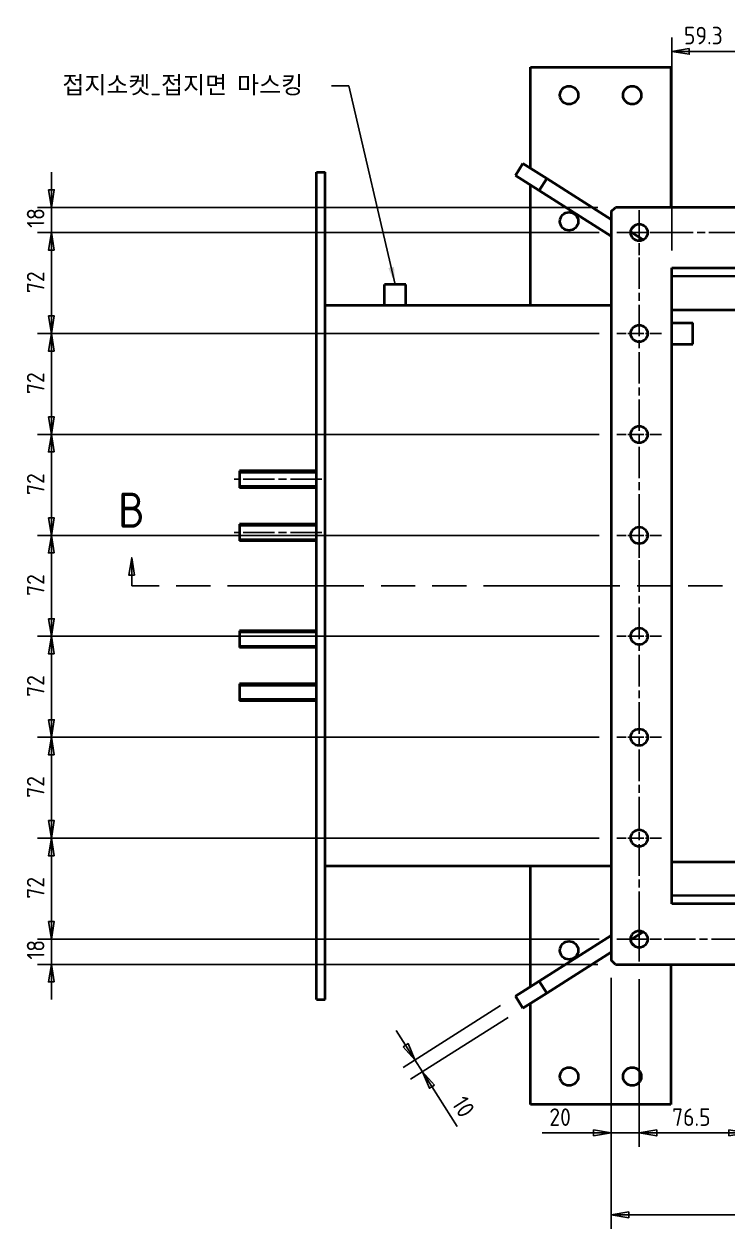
# Model space of a CAD drawing. Header units: millimetres. Extents: x 0 to 5945, y 0 to 4205.
# Drawn here: x 1822 to 2323, y 2097 to 2957 of the extents above; entities that cross this region are included whole.
import ezdxf

# ---------------------------------------------------------------- set-up
doc = ezdxf.new("R2010")
doc.units = ezdxf.units.MM
doc.header["$LTSCALE"] = 5
doc.linetypes.add('CHAIN', pattern=[0.3543, 0.2362, -0.0295, 0.0591, -0.0295])
doc.linetypes.add('DOUBLE_DASH_CHAIN', pattern=[1.2403, 0.6614, -0.0827, 0.1654, -0.0827, 0.1654, -0.0827])
doc.layers.get('0').update_dxf_attribs({"color": 3, "lineweight": 25})
for name, color, linetype, lineweight in [('가시적인 것(ISO)', 3, 'Continuous', 40), ('가시적인 좁은 것(ISO)', 3, 'Continuous', 35), ('기호(ISO)', 5, 'Continuous', 25), ('단면선(ISO)', 7, 'CHAIN', 25), ('중심 표식(ISO)', 1, 'Continuous', 25), ('중심선(ISO)', 1, 'Continuous', 25), ('치수(ISO)', 2, 'Continuous', 25)]:
    doc.layers.add(name, color=color, linetype=linetype, lineweight=lineweight)
doc.styles.add('부품번호텍스트_PSTEK_POSCO', font='isocp.shx')
doc.styles.add('치수 텍스트_PSTEK_POSCO', font='isocp.shx')
doc.dimstyles.new('치수_PSTEK_POSCO', dxfattribs={"dimscale": 5, "dimtxt": 2.5, "dimasz": 2.5, "dimexe": 2, "dimexo": 2.5, "dimgap": 1, "dimtad": 1, "dimrnd": 1e-08, "dimdsep": 46, "dimtxsty": '치수 텍스트_PSTEK_POSCO', "dimblk": 'Filled-1', "dimcen": 0.09, "dimdle": 10, "dimclrd": 7, "dimclre": 7, "dimclrt": 2, "dimadec": 1, "dimazin": 2, "dimtfac": 1, "dimtmove": 0, "dimatfit": 3, "dimfxl": 0, "dimtolj": 1, "dimlwd": -1, "dimlwe": -1, "dimarcsym": 0})
doc.dimstyles.new('치수_PSTEK_POSCO$7', dxfattribs={"dimscale": 5, "dimtxt": 2.5, "dimasz": 2.5, "dimexe": 2, "dimexo": 2.5, "dimgap": 1, "dimtad": 1, "dimrnd": 1e-08, "dimdsep": 46, "dimtxsty": '치수 텍스트_PSTEK_POSCO', "dimblk": 'Filled-1', "dimcen": 0.09, "dimdle": 10, "dimclrd": 7, "dimclre": 7, "dimclrt": 2, "dimadec": 1, "dimazin": 2, "dimtfac": 1, "dimtmove": 0, "dimatfit": 3, "dimfxl": 0, "dimtolj": 1, "dimlwd": -1, "dimlwe": -1, "dimarcsym": 0})

# ---------------------------------------------------------------- blocks, each defined once
blk = doc.blocks.new('Filled-1')
at = {"color": 0}
for p, q in [((0, 0), (-1, 0.167)), ((-1, 0.167), (-1, -0.167)), ((-1, 0), (0, 0)), ((-1, -0.167), (0, 0))]:
    blk.add_line(p, q, dxfattribs=at)
at = {"color": 0, "flags": 128}
blk.add_lwpolyline([(-1, -0.167), (0, 0), (-1, 0.167), (-1, -0.167)], dxfattribs=at)
at = {"color": 0}
blk.add_solid([(-1, -0.167), (0, 0), (-1, 0.167), (-1, -0.167)], dxfattribs=at)
blk = doc.blocks.new('*D35')
at = {"layer": 'Defpoints', "color": 0, "transparency": 16777216}
for p in [(2240.14, 2288.8), (3045.14, 2288.8), (2240.14, 2107.09)]:
    blk.add_point(p, dxfattribs=at)
at = {"layer": '치수(ISO)', "color": 7, "transparency": 16777216}
for p, q in [((2240.14, 2276.3), (2240.14, 2097.09)), ((3045.14, 2276.3), (3045.14, 2097.09)), ((3032.64, 2107.09), (2252.64, 2107.09))]:
    blk.add_line(p, q, dxfattribs=at)
at = {"layer": '치수(ISO)', "color": 7, "transparency": 16777216, "xscale": 12.5, "yscale": 12.5, "zscale": 12.5, "rotation": 180}
blk.add_blockref('Filled-1', (2240.14, 2107.09), dxfattribs=at)
at = {"layer": '치수(ISO)', "color": 7, "transparency": 16777216, "xscale": 12.5, "yscale": 12.5, "zscale": 12.5}
blk.add_blockref('Filled-1', (3045.14, 2107.09), dxfattribs=at)
at = {"layer": '치수(ISO)', "color": 2, "transparency": 16777216, "insert": (2657.28, 2118.96), "char_height": 12.5, "attachment_point": 4, "style": '치수 텍스트_PSTEK_POSCO'}
blk.add_mtext('\\A1;(805)', dxfattribs=at)
blk = doc.blocks.new('2dTransSection1')
at = {"layer": '단면선(ISO)', "linetype": 'Continuous'}
for p, q in [((379.66, 515.16), (379.26, 512.66)), ((379.66, 512.66), (379.66, 515.16)), ((380.06, 512.66), (379.66, 515.16)), ((631.81, 515.16), (631.41, 512.66)), ((631.81, 512.66), (631.81, 515.16)), ((632.21, 512.66), (631.81, 515.16)), ((379.26, 512.66), (380.06, 512.66)), ((379.66, 511.16), (379.66, 512.66)), ((631.41, 512.66), (632.21, 512.66)), ((631.81, 511.16), (631.81, 512.66)), ((383.58, 511.16), (379.66, 511.16)), ((631.81, 511.16), (627.89, 511.16))]:
    blk.add_line(p, q, dxfattribs=at)
at = {"layer": '단면선(ISO)', "linetype": 'DOUBLE_DASH_CHAIN', "ltscale": 5.886419}
blk.add_line((631.81, 511.16), (379.66, 511.16), dxfattribs=at)
at = {"layer": '단면선(ISO)', "linetype": 'Continuous', "flags": 128}
for points in [[(380.06, 512.66), (379.66, 515.16), (379.26, 512.66), (380.06, 512.66)], [(632.21, 512.66), (631.81, 515.16), (631.41, 512.66), (632.21, 512.66)]]:
    blk.add_lwpolyline(points, dxfattribs=at)
at = {"layer": '단면선(ISO)'}
for points in [[(380.06, 512.66), (379.66, 515.16), (379.26, 512.66), (380.06, 512.66)], [(632.21, 512.66), (631.81, 515.16), (631.41, 512.66), (632.21, 512.66)]]:
    blk.add_solid(points, dxfattribs=at)
at = {"layer": '단면선(ISO)', "char_height": 5, "attachment_point": 7, "style": '부품번호텍스트_PSTEK_POSCO'}
for insert in [(377.71, 519.46), (630.44, 519.62)]:
    blk.add_mtext('B', dxfattribs=dict(at, insert=insert))
blk = doc.blocks.new('*D116')
at = {"layer": 'Defpoints', "color": 0, "transparency": 16777216}
for p in [(2342.64, 2937.06), (2283.34, 2782.6), (2342.64, 2775.3)]:
    blk.add_point(p, dxfattribs=at)
at = {"layer": '치수(ISO)', "color": 7, "transparency": 16777216}
for p, q in [((2283.34, 2795.1), (2283.34, 2947.06)), ((2342.64, 2787.8), (2342.64, 2947.06)), ((2295.84, 2937.06), (2330.14, 2937.06))]:
    blk.add_line(p, q, dxfattribs=at)
at = {"layer": '치수(ISO)', "color": 7, "transparency": 16777216, "xscale": 12.5, "yscale": 12.5, "zscale": 12.5, "rotation": 180}
blk.add_blockref('Filled-1', (2283.34, 2937.06), dxfattribs=at)
at = {"layer": '치수(ISO)', "color": 7, "transparency": 16777216, "xscale": 12.5, "yscale": 12.5, "zscale": 12.5}
blk.add_blockref('Filled-1', (2342.64, 2937.06), dxfattribs=at)
at = {"layer": '치수(ISO)', "color": 2, "transparency": 16777216, "insert": (2292.04, 2948.31), "char_height": 12.5, "attachment_point": 4, "style": '치수 텍스트_PSTEK_POSCO'}
blk.add_mtext('\\A1;59.3', dxfattribs=at)
blk = doc.blocks.new('*D130')
at = {"layer": 'Defpoints', "color": 0, "transparency": 16777216}
for p in [(2240.14, 2288.8), (2260.14, 2287.8), (2260.14, 2165.56)]:
    blk.add_point(p, dxfattribs=at)
at = {"layer": '치수(ISO)', "color": 7, "transparency": 16777216}
for p, q in [((2240.14, 2276.3), (2240.14, 2155.56)), ((2260.14, 2275.3), (2260.14, 2155.56)), ((2227.64, 2165.56), (2191.07, 2165.56)), ((2260.14, 2165.56), (2240.14, 2165.56)), ((2272.64, 2165.56), (2285.14, 2165.56))]:
    blk.add_line(p, q, dxfattribs=at)
at = {"layer": '치수(ISO)', "color": 7, "transparency": 16777216, "xscale": 12.5, "yscale": 12.5, "zscale": 12.5}
blk.add_blockref('Filled-1', (2240.14, 2165.56), dxfattribs=at)
at = {"layer": '치수(ISO)', "color": 7, "transparency": 16777216, "xscale": 12.5, "yscale": 12.5, "zscale": 12.5, "rotation": 180}
blk.add_blockref('Filled-1', (2260.14, 2165.56), dxfattribs=at)
at = {"layer": '치수(ISO)', "color": 2, "transparency": 16777216, "insert": (2196.07, 2176.81), "char_height": 12.5, "attachment_point": 4, "style": '치수 텍스트_PSTEK_POSCO'}
blk.add_mtext('\\A1;20', dxfattribs=at)
blk = doc.blocks.new('*D131')
at = {"layer": 'Defpoints', "color": 0, "transparency": 16777216}
for p in [(2260.14, 2287.8), (2336.64, 2287.8), (2336.64, 2165.56)]:
    blk.add_point(p, dxfattribs=at)
at = {"layer": '치수(ISO)', "color": 7, "transparency": 16777216}
for p, q in [((2260.14, 2275.3), (2260.14, 2155.56)), ((2336.64, 2275.3), (2336.64, 2155.56)), ((2272.64, 2165.56), (2324.14, 2165.56))]:
    blk.add_line(p, q, dxfattribs=at)
at = {"layer": '치수(ISO)', "color": 7, "transparency": 16777216, "xscale": 12.5, "yscale": 12.5, "zscale": 12.5, "rotation": 180}
blk.add_blockref('Filled-1', (2260.14, 2165.56), dxfattribs=at)
at = {"layer": '치수(ISO)', "color": 7, "transparency": 16777216, "xscale": 12.5, "yscale": 12.5, "zscale": 12.5}
blk.add_blockref('Filled-1', (2336.64, 2165.56), dxfattribs=at)
at = {"layer": '치수(ISO)', "color": 2, "transparency": 16777216, "insert": (2283.56, 2176.81), "char_height": 12.5, "attachment_point": 4, "style": '치수 텍스트_PSTEK_POSCO'}
blk.add_mtext('\\A1;76.5', dxfattribs=at)
blk = doc.blocks.new('*D143')
at = {"layer": 'Defpoints', "color": 0, "transparency": 16777216}
for p in [(1841.02, 2825.8), (2243.14, 2825.8), (2244.14, 2807.8)]:
    blk.add_point(p, dxfattribs=at)
at = {"layer": '치수(ISO)', "color": 7, "transparency": 16777216}
for p, q in [((1841.02, 2838.3), (1841.02, 2850.8)), ((2230.64, 2825.8), (1831.02, 2825.8)), ((1841.02, 2807.8), (1841.02, 2825.8)), ((2231.64, 2807.8), (1831.02, 2807.8)), ((1841.02, 2795.3), (1841.02, 2782.8))]:
    blk.add_line(p, q, dxfattribs=at)
at = {"layer": '치수(ISO)', "color": 7, "transparency": 16777216, "xscale": 12.5, "yscale": 12.5, "zscale": 12.5}
for p, rotation in [((1841.02, 2825.8), 270), ((1841.02, 2807.8), 90)]:
    blk.add_blockref('Filled-1', p, dxfattribs=dict(at, rotation=rotation))
at = {"layer": '치수(ISO)', "color": 2, "transparency": 16777216, "insert": (1829.77, 2811.17), "char_height": 12.5, "attachment_point": 4, "rotation": 90, "style": '치수 텍스트_PSTEK_POSCO'}
blk.add_mtext('\\A1;18', dxfattribs=at)
blk = doc.blocks.new('*D144')
at = {"layer": 'Defpoints', "color": 0, "transparency": 16777216}
for p in [(1841.02, 2807.8), (2244.14, 2807.8), (2244.14, 2735.8)]:
    blk.add_point(p, dxfattribs=at)
at = {"layer": '치수(ISO)', "color": 7, "transparency": 16777216}
for p, q in [((2231.64, 2807.8), (1831.02, 2807.8)), ((1841.02, 2748.3), (1841.02, 2795.3)), ((2231.64, 2735.8), (1831.02, 2735.8))]:
    blk.add_line(p, q, dxfattribs=at)
at = {"layer": '치수(ISO)', "color": 7, "transparency": 16777216, "xscale": 12.5, "yscale": 12.5, "zscale": 12.5}
for p, rotation in [((1841.02, 2807.8), 90), ((1841.02, 2735.8), 270)]:
    blk.add_blockref('Filled-1', p, dxfattribs=dict(at, rotation=rotation))
at = {"layer": '치수(ISO)', "color": 2, "transparency": 16777216, "insert": (1829.77, 2764.6), "char_height": 12.5, "attachment_point": 4, "rotation": 90, "style": '치수 텍스트_PSTEK_POSCO'}
blk.add_mtext('\\A1;72', dxfattribs=at)
blk = doc.blocks.new('*D145')
at = {"layer": 'Defpoints', "color": 0, "transparency": 16777216}
for p in [(1841.02, 2735.8), (2244.14, 2735.8), (2244.14, 2663.8)]:
    blk.add_point(p, dxfattribs=at)
at = {"layer": '치수(ISO)', "color": 7, "transparency": 16777216}
for p, q in [((2231.64, 2735.8), (1831.02, 2735.8)), ((1841.02, 2676.3), (1841.02, 2723.3)), ((2231.64, 2663.8), (1831.02, 2663.8))]:
    blk.add_line(p, q, dxfattribs=at)
at = {"layer": '치수(ISO)', "color": 7, "transparency": 16777216, "xscale": 12.5, "yscale": 12.5, "zscale": 12.5}
for p, rotation in [((1841.02, 2735.8), 90), ((1841.02, 2663.8), 270)]:
    blk.add_blockref('Filled-1', p, dxfattribs=dict(at, rotation=rotation))
at = {"layer": '치수(ISO)', "color": 2, "transparency": 16777216, "insert": (1829.77, 2692.6), "char_height": 12.5, "attachment_point": 4, "rotation": 90, "style": '치수 텍스트_PSTEK_POSCO'}
blk.add_mtext('\\A1;72', dxfattribs=at)
blk = doc.blocks.new('*D146')
at = {"layer": 'Defpoints', "color": 0, "transparency": 16777216}
for p in [(1841.02, 2663.8), (2244.14, 2663.8), (2244.14, 2591.8)]:
    blk.add_point(p, dxfattribs=at)
at = {"layer": '치수(ISO)', "color": 7, "transparency": 16777216}
for p, q in [((2231.64, 2663.8), (1831.02, 2663.8)), ((1841.02, 2604.3), (1841.02, 2651.3)), ((2231.64, 2591.8), (1831.02, 2591.8))]:
    blk.add_line(p, q, dxfattribs=at)
at = {"layer": '치수(ISO)', "color": 7, "transparency": 16777216, "xscale": 12.5, "yscale": 12.5, "zscale": 12.5}
for p, rotation in [((1841.02, 2663.8), 90), ((1841.02, 2591.8), 270)]:
    blk.add_blockref('Filled-1', p, dxfattribs=dict(at, rotation=rotation))
at = {"layer": '치수(ISO)', "color": 2, "transparency": 16777216, "insert": (1829.77, 2620.6), "char_height": 12.5, "attachment_point": 4, "rotation": 90, "style": '치수 텍스트_PSTEK_POSCO'}
blk.add_mtext('\\A1;72', dxfattribs=at)
blk = doc.blocks.new('*D147')
at = {"layer": 'Defpoints', "color": 0, "transparency": 16777216}
for p in [(1841.02, 2591.8), (2244.14, 2591.8), (2244.14, 2519.8)]:
    blk.add_point(p, dxfattribs=at)
at = {"layer": '치수(ISO)', "color": 7, "transparency": 16777216}
for p, q in [((2231.64, 2591.8), (1831.02, 2591.8)), ((1841.02, 2532.3), (1841.02, 2579.3)), ((2231.64, 2519.8), (1831.02, 2519.8))]:
    blk.add_line(p, q, dxfattribs=at)
at = {"layer": '치수(ISO)', "color": 7, "transparency": 16777216, "xscale": 12.5, "yscale": 12.5, "zscale": 12.5}
for p, rotation in [((1841.02, 2591.8), 90), ((1841.02, 2519.8), 270)]:
    blk.add_blockref('Filled-1', p, dxfattribs=dict(at, rotation=rotation))
at = {"layer": '치수(ISO)', "color": 2, "transparency": 16777216, "insert": (1829.77, 2548.6), "char_height": 12.5, "attachment_point": 4, "rotation": 90, "style": '치수 텍스트_PSTEK_POSCO'}
blk.add_mtext('\\A1;72', dxfattribs=at)
blk = doc.blocks.new('*D148')
at = {"layer": 'Defpoints', "color": 0, "transparency": 16777216}
for p in [(1841.02, 2519.8), (2244.14, 2519.8), (2244.14, 2447.8)]:
    blk.add_point(p, dxfattribs=at)
at = {"layer": '치수(ISO)', "color": 7, "transparency": 16777216}
for p, q in [((2231.64, 2519.8), (1831.02, 2519.8)), ((1841.02, 2460.3), (1841.02, 2507.3)), ((2231.64, 2447.8), (1831.02, 2447.8))]:
    blk.add_line(p, q, dxfattribs=at)
at = {"layer": '치수(ISO)', "color": 7, "transparency": 16777216, "xscale": 12.5, "yscale": 12.5, "zscale": 12.5}
for p, rotation in [((1841.02, 2519.8), 90), ((1841.02, 2447.8), 270)]:
    blk.add_blockref('Filled-1', p, dxfattribs=dict(at, rotation=rotation))
at = {"layer": '치수(ISO)', "color": 2, "transparency": 16777216, "insert": (1829.77, 2476.6), "char_height": 12.5, "attachment_point": 4, "rotation": 90, "style": '치수 텍스트_PSTEK_POSCO'}
blk.add_mtext('\\A1;72', dxfattribs=at)
blk = doc.blocks.new('*D149')
at = {"layer": 'Defpoints', "color": 0, "transparency": 16777216}
for p in [(1841.02, 2447.8), (2244.14, 2447.8), (2244.14, 2375.8)]:
    blk.add_point(p, dxfattribs=at)
at = {"layer": '치수(ISO)', "color": 7, "transparency": 16777216}
for p, q in [((2231.64, 2447.8), (1831.02, 2447.8)), ((1841.02, 2388.3), (1841.02, 2435.3)), ((2231.64, 2375.8), (1831.02, 2375.8))]:
    blk.add_line(p, q, dxfattribs=at)
at = {"layer": '치수(ISO)', "color": 7, "transparency": 16777216, "xscale": 12.5, "yscale": 12.5, "zscale": 12.5}
for p, rotation in [((1841.02, 2447.8), 90), ((1841.02, 2375.8), 270)]:
    blk.add_blockref('Filled-1', p, dxfattribs=dict(at, rotation=rotation))
at = {"layer": '치수(ISO)', "color": 2, "transparency": 16777216, "insert": (1829.77, 2404.6), "char_height": 12.5, "attachment_point": 4, "rotation": 90, "style": '치수 텍스트_PSTEK_POSCO'}
blk.add_mtext('\\A1;72', dxfattribs=at)
blk = doc.blocks.new('*D150')
at = {"layer": 'Defpoints', "color": 0, "transparency": 16777216}
for p in [(1841.02, 2375.8), (2244.14, 2375.8), (2244.14, 2303.8)]:
    blk.add_point(p, dxfattribs=at)
at = {"layer": '치수(ISO)', "color": 7, "transparency": 16777216}
for p, q in [((2231.64, 2375.8), (1831.02, 2375.8)), ((1841.02, 2316.3), (1841.02, 2363.3)), ((2231.64, 2303.8), (1831.02, 2303.8))]:
    blk.add_line(p, q, dxfattribs=at)
at = {"layer": '치수(ISO)', "color": 7, "transparency": 16777216, "xscale": 12.5, "yscale": 12.5, "zscale": 12.5}
for p, rotation in [((1841.02, 2375.8), 90), ((1841.02, 2303.8), 270)]:
    blk.add_blockref('Filled-1', p, dxfattribs=dict(at, rotation=rotation))
at = {"layer": '치수(ISO)', "color": 2, "transparency": 16777216, "insert": (1829.77, 2332.6), "char_height": 12.5, "attachment_point": 4, "rotation": 90, "style": '치수 텍스트_PSTEK_POSCO'}
blk.add_mtext('\\A1;72', dxfattribs=at)
blk = doc.blocks.new('*D151')
at = {"layer": 'Defpoints', "color": 0, "transparency": 16777216}
for p in [(1841.02, 2303.8), (2244.14, 2303.8), (2243.14, 2285.8)]:
    blk.add_point(p, dxfattribs=at)
at = {"layer": '치수(ISO)', "color": 7, "transparency": 16777216}
for p, q in [((1841.02, 2316.3), (1841.02, 2328.8)), ((2231.64, 2303.8), (1831.02, 2303.8)), ((1841.02, 2285.8), (1841.02, 2303.8)), ((2230.64, 2285.8), (1831.02, 2285.8)), ((1841.02, 2273.3), (1841.02, 2260.8))]:
    blk.add_line(p, q, dxfattribs=at)
at = {"layer": '치수(ISO)', "color": 7, "transparency": 16777216, "xscale": 12.5, "yscale": 12.5, "zscale": 12.5}
for p, rotation in [((1841.02, 2303.8), 270), ((1841.02, 2285.8), 90)]:
    blk.add_blockref('Filled-1', p, dxfattribs=dict(at, rotation=rotation))
at = {"layer": '치수(ISO)', "color": 2, "transparency": 16777216, "insert": (1829.77, 2289.17), "char_height": 12.5, "attachment_point": 4, "rotation": 90, "style": '치수 텍스트_PSTEK_POSCO'}
blk.add_mtext('\\A1;18', dxfattribs=at)
blk = doc.blocks.new('*D221')
at = {"layer": 'Defpoints', "color": 0, "transparency": 16777216}
for p in [(2171.92, 2263.05), (2177.28, 2254.61), (2105.62, 2209.14)]:
    blk.add_point(p, dxfattribs=at)
at = {"layer": '치수(ISO)', "color": 7, "transparency": 16777216}
for p, q in [((2161.36, 2256.35), (2091.82, 2212.23)), ((2166.72, 2247.91), (2097.18, 2203.79)), ((2093.57, 2228.14), (2086.87, 2238.7)), ((2100.26, 2217.59), (2105.62, 2209.14)), ((2112.32, 2198.59), (2130.4, 2170.08))]:
    blk.add_line(p, q, dxfattribs=at)
at = {"layer": '치수(ISO)', "color": 7, "transparency": 16777216, "xscale": 12.5, "yscale": 12.5, "zscale": 12.5}
for p, rotation in [((2100.26, 2217.59), 302.3944226456175), ((2105.62, 2209.14), 122.3944226456175)]:
    blk.add_blockref('Filled-1', p, dxfattribs=dict(at, rotation=rotation))
at = {"layer": '치수(ISO)', "color": 2, "transparency": 16777216, "insert": (2131.19, 2189.84), "char_height": 12.5, "attachment_point": 4, "rotation": 302.39442, "style": '치수 텍스트_PSTEK_POSCO'}
blk.add_mtext('\\A1;10', dxfattribs=at)

msp = doc.modelspace()

# ---------------------------------------------------------------- linework, layer by layer
at = {"layer": '가시적인 것(ISO)'}
for p, q in [((2182.6439, 2925.7964), (2282.6439, 2925.7964)), ((2182.6439, 2853.5799), (2182.6439, 2925.7964)), ((2282.6439, 2925.7964), (2282.6439, 2825.7964)), ((2177.2751, 2856.9863), (2171.9177, 2848.5425)), ((2177.2751, 2856.9863), (2194.1627, 2846.2714)), ((2030.1439, 2260.7964), (2030.1439, 2850.7964)), ((2030.1439, 2850.7964), (2036.1439, 2850.7964)), ((2036.1439, 2260.7964), (2036.1439, 2850.7964)), ((2188.8053, 2837.8276), (2171.9177, 2848.5425)), ((2194.1627, 2846.2714), (2240.1439, 2817.0972)), ((2182.6439, 2755.7964), (2182.6439, 2841.7369)), ((2240.1439, 2805.2542), (2188.8053, 2837.8276)), ((2240.1439, 2822.7964), (2243.1439, 2825.7964)), ((2240.1439, 2822.7964), (2240.1439, 2288.7964)), ((3042.1439, 2825.7964), (2243.1439, 2825.7964)), ((2254.7297, 2810.3821), (2257.5581, 2813.2106)), ((2254.1579, 2808.2055), (2263.0639, 2802.5548)), ((2283.3439, 2328.9964), (2283.3439, 2782.5964)), ((2283.3439, 2782.5964), (3001.9439, 2782.5964)), ((2093.6439, 2770.7964), (2078.6439, 2770.7964)), ((2078.6439, 2755.7964), (2078.6439, 2770.7964)), ((2093.6439, 2755.7964), (2093.6439, 2770.7964)), ((2081.6439, 2755.7964), (2036.1439, 2755.7964)), ((2090.6439, 2755.7964), (2081.6439, 2755.7964)), ((2240.1439, 2755.7964), (2090.6439, 2755.7964)), ((2283.3439, 2752.5964), (3001.9439, 2752.5964)), ((2283.3439, 2743.2964), (2298.3439, 2743.2964)), ((2298.3439, 2728.2964), (2298.3439, 2743.2964)), ((2283.3439, 2728.2964), (2298.3439, 2728.2964)), ((1975.1439, 2637.7964), (1975.1439, 2625.7964)), ((2030.1439, 2637.7964), (1975.1439, 2637.7964)), ((2030.1439, 2625.7964), (1975.1439, 2625.7964)), ((1975.1439, 2599.7964), (1975.1439, 2587.7964)), ((2030.1439, 2599.7964), (1975.1439, 2599.7964)), ((2030.1439, 2587.7964), (1975.1439, 2587.7964)), ((1975.1439, 2523.7964), (1975.1439, 2511.7964)), ((2030.1439, 2523.7964), (1975.1439, 2523.7964)), ((2030.1439, 2511.7964), (1975.1439, 2511.7964)), ((1975.1439, 2485.7964), (1975.1439, 2473.7964)), ((2030.1439, 2485.7964), (1975.1439, 2485.7964)), ((2030.1439, 2473.7964), (1975.1439, 2473.7964)), ((2240.1439, 2355.7964), (2036.1439, 2355.7964)), ((2182.6439, 2269.8558), (2182.6439, 2355.7964)), ((2283.3439, 2358.9964), (3001.9439, 2358.9964)), ((3001.9439, 2328.9964), (2283.3439, 2328.9964)), ((2240.1439, 2306.3385), (2188.8053, 2273.7651)), ((2254.1579, 2303.3872), (2263.0639, 2309.0379)), ((2257.5581, 2298.3821), (2254.7297, 2301.2106)), ((2194.1627, 2265.3213), (2240.1439, 2294.4955)), ((2243.1439, 2285.7964), (2240.1439, 2288.7964)), ((2243.1439, 2285.7964), (3042.1439, 2285.7964)), ((2282.6439, 2285.7964), (2282.6439, 2185.7964)), ((2171.9177, 2263.0502), (2188.8053, 2273.7651)), ((2030.1439, 2260.7964), (2036.1439, 2260.7964)), ((2171.9177, 2263.0502), (2177.2751, 2254.6064)), ((2194.1627, 2265.3213), (2177.2751, 2254.6064)), ((2182.6439, 2185.7964), (2182.6439, 2258.0128)), ((2282.6439, 2185.7964), (2182.6439, 2185.7964))]:
    msp.add_line(p, q, dxfattribs=at)
for centre, radius in [((2210.1439, 2905.7964), 6.5), ((2255.1439, 2905.7964), 6.5), ((2210.1439, 2815.7964), 6.5), ((2260.1439, 2807.7964), 6), ((2260.1439, 2735.7964), 6), ((2260.1439, 2663.7964), 6), ((2260.1439, 2591.7964), 6), ((2260.1439, 2519.7964), 6), ((2260.1439, 2447.7964), 6), ((2260.1439, 2375.7964), 6), ((2260.1439, 2303.7964), 6), ((2210.1439, 2295.7964), 6.5), ((2210.1439, 2205.7964), 6.5), ((2255.1439, 2205.7964), 6.5)]:
    msp.add_circle(centre, radius, dxfattribs=at)
at = {"layer": '가시적인 좁은 것(ISO)'}
for p, q in [((2188.8053, 2837.8276), (2194.1627, 2846.2714)), ((2283.3439, 2776.5964), (2352.3439, 2776.5964)), ((2030.1439, 2636.7464), (1975.1439, 2636.7464)), ((1975.1439, 2626.8464), (2030.1439, 2626.8464)), ((2030.1439, 2598.7464), (1975.1439, 2598.7464)), ((1975.1439, 2588.8464), (2030.1439, 2588.8464)), ((2030.1439, 2522.7464), (1975.1439, 2522.7464)), ((1975.1439, 2512.8464), (2030.1439, 2512.8464)), ((2030.1439, 2484.7464), (1975.1439, 2484.7464)), ((1975.1439, 2474.8464), (2030.1439, 2474.8464)), ((2283.3439, 2334.9964), (2352.3439, 2334.9964)), ((2194.1627, 2265.3213), (2188.8053, 2273.7651))]:
    msp.add_line(p, q, dxfattribs=at)
at = {"layer": '중심 표식(ISO)', "linetype": 'CHAIN', "ltscale": 7.111628}
for p, q in [((2260.1439, 2791.7964), (2260.1439, 2823.7964)), ((2276.1439, 2807.7964), (2244.1439, 2807.7964)), ((2276.1439, 2735.7964), (2244.1439, 2735.7964)), ((2276.1439, 2663.7964), (2244.1439, 2663.7964)), ((2276.1439, 2591.7964), (2244.1439, 2591.7964)), ((2276.1439, 2591.7964), (2244.1439, 2591.7964)), ((2276.1439, 2519.7964), (2244.1439, 2519.7964)), ((2276.1439, 2447.7964), (2244.1439, 2447.7964)), ((2276.1439, 2375.7964), (2244.1439, 2375.7964)), ((2260.1439, 2319.7964), (2260.1439, 2287.7964)), ((2276.1439, 2303.7964), (2244.1439, 2303.7964))]:
    msp.add_line(p, q, dxfattribs=at)
at = {"layer": '중심선(ISO)', "linetype": 'CHAIN', "ltscale": 19.051651}
for p, q in [((2260.1439, 2823.7964), (2260.1439, 2575.7964)), ((3041.1439, 2807.7964), (2244.1439, 2807.7964)), ((2033.8939, 2631.7964), (1971.3939, 2631.7964)), ((2260.1439, 2607.7964), (2260.1439, 2287.7964)), ((2033.8939, 2593.7964), (1971.3939, 2593.7964)), ((2244.1439, 2303.7964), (3041.1439, 2303.7964))]:
    msp.add_line(p, q, dxfattribs=at)
at = {"layer": '중심선(ISO)', "linetype": 'CHAIN', "ltscale": 3.00016}
msp.add_line((2026.3939, 2555.7964), (2039.8939, 2555.7964), dxfattribs=at)

# ---------------------------------------------------------------- block references
at = {"layer": '단면선(ISO)', "xscale": 5, "yscale": 5, "zscale": 5}
msp.add_blockref('2dTransSection1', (0, 0), dxfattribs=at)

# ---------------------------------------------------------------- texts
at = {"layer": '기호(ISO)', "color": 2, "insert": (1848.8112, 2912.5069), "char_height": 12.5, "width": 186.861425, "attachment_point": 4, "style": '치수 텍스트_PSTEK_POSCO'}
msp.add_mtext('{\\fSystem|b0|i0;\\H12.5000;접지소켓\\fISOCP|b0|i0;\\H12.5000;_\\fSystem|b0|i0;\\H12.5000;접지면\\fISOCP|b0|i0;\\H12.5000; \\fSystem|b0|i0;\\H12.5000;마스킹}', dxfattribs=at)

# ---------------------------------------------------------------- dimensions: what is measured, and where the dimension line sits
at = {"layer": '치수(ISO)', "color": 7}
for base, p1, p2, angle, override, picture, middle in [((2342.6439, 2937.0557), (2283.3439, 2782.5964), (2342.6439, 2775.2964), 180, {"dimdec": 2, "dimblk2": 'Filled-1', "dimsah": 1, "dimtp": 0, "dimtm": 0, "dimtdec": 2, "dimtofl": 0, "dimatfit": 1}, '*D116', (2305.4439, 2937.0557)), ((1841.0218, 2825.7964), (2244.1439, 2807.7964), (2243.1439, 2825.7964), 90, {"dimdec": 2, "dimblk1": 'Filled-1', "dimsah": 1, "dimtp": 0, "dimtm": 0, "dimtdec": 2, "dimtofl": 1, "dimatfit": 1}, '*D143', (1841.0218, 2816.7964)), ((1841.0218, 2807.7964), (2244.1439, 2735.7964), (2244.1439, 2807.7964), 90, {"dimdec": 2, "dimblk1": 'Filled-1', "dimblk2": 'Filled-1', "dimsah": 1, "dimtp": 0, "dimtm": 0, "dimtdec": 2, "dimtofl": 0, "dimatfit": 1}, '*D144', (1841.0218, 2771.8464)), ((1841.0218, 2735.7964), (2244.1439, 2663.7964), (2244.1439, 2735.7964), 90, {"dimdec": 2, "dimblk1": 'Filled-1', "dimblk2": 'Filled-1', "dimsah": 1, "dimtp": 0, "dimtm": 0, "dimtdec": 2, "dimtofl": 0, "dimatfit": 1}, '*D145', (1841.0218, 2699.8464)), ((1841.0218, 2663.7964), (2244.1439, 2591.7964), (2244.1439, 2663.7964), 90, {"dimdec": 2, "dimblk1": 'Filled-1', "dimblk2": 'Filled-1', "dimsah": 1, "dimtp": 0, "dimtm": 0, "dimtdec": 2, "dimtofl": 0, "dimatfit": 1}, '*D146', (1841.0218, 2627.8464)), ((1841.0218, 2591.7964), (2244.1439, 2519.7964), (2244.1439, 2591.7964), 90, {"dimdec": 2, "dimblk1": 'Filled-1', "dimblk2": 'Filled-1', "dimsah": 1, "dimtp": 0, "dimtm": 0, "dimtdec": 2, "dimtofl": 0, "dimatfit": 1}, '*D147', (1841.0218, 2555.8464)), ((1841.0218, 2519.7964), (2244.1439, 2447.7964), (2244.1439, 2519.7964), 90, {"dimdec": 2, "dimblk1": 'Filled-1', "dimblk2": 'Filled-1', "dimsah": 1, "dimtp": 0, "dimtm": 0, "dimtdec": 2, "dimtofl": 0, "dimatfit": 1}, '*D148', (1841.0218, 2483.8464)), ((1841.0218, 2447.7964), (2244.1439, 2375.7964), (2244.1439, 2447.7964), 90, {"dimdec": 2, "dimblk1": 'Filled-1', "dimblk2": 'Filled-1', "dimsah": 1, "dimtp": 0, "dimtm": 0, "dimtdec": 2, "dimtofl": 0, "dimatfit": 1}, '*D149', (1841.0218, 2411.8464)), ((1841.0218, 2375.7964), (2244.1439, 2303.7964), (2244.1439, 2375.7964), 90, {"dimdec": 2, "dimblk1": 'Filled-1', "dimblk2": 'Filled-1', "dimsah": 1, "dimtp": 0, "dimtm": 0, "dimtdec": 2, "dimtofl": 0, "dimatfit": 1}, '*D150', (1841.0218, 2339.8464)), ((1841.0218, 2303.7964), (2243.1439, 2285.7964), (2244.1439, 2303.7964), 90, {"dimdec": 2, "dimblk2": 'Filled-1', "dimsah": 1, "dimtp": 0, "dimtm": 0, "dimtdec": 2, "dimtofl": 1, "dimatfit": 1}, '*D151', (1841.0218, 2294.7964)), ((2260.1439, 2165.5575), (2240.1439, 2288.7964), (2260.1439, 2287.7964), 180, {"dimdec": 2, "dimblk2": 'Filled-1', "dimsah": 1, "dimtp": 0, "dimtm": 0, "dimtdec": 2, "dimtofl": 1, "dimatfit": 1}, '*D130', (2203.1053, 2165.5575)), ((2336.6439, 2165.5575), (2260.1439, 2287.7964), (2336.6439, 2287.7964), 180, {"dimdec": 2, "dimblk1": 'Filled-1', "dimblk2": 'Filled-1', "dimsah": 1, "dimtp": 0, "dimtm": 0, "dimtdec": 2, "dimtofl": 0, "dimatfit": 1}, '*D131', (2296.9439, 2165.5575)), ((2105.6207, 2209.1429), (2171.9177, 2263.0502), (2177.2751, 2254.6064), 122.3944226, {"dimdec": 2, "dimtp": 0, "dimtm": 0, "dimtdec": 2, "dimtofl": 1, "dimatfit": 1}, '*D221', (2124.7093, 2179.0577))]:
    dim = msp.add_linear_dim(base=base, p1=p1, p2=p2, angle=angle, dimstyle='치수_PSTEK_POSCO', override=override, dxfattribs=at)
    dim.commit()
    dim.dimension.update_dxf_attribs({"geometry": picture, "text_midpoint": middle, "dimtype": 160})
dim = msp.add_linear_dim(base=(2240.1439, 2107.0867), p1=(3045.1439, 2288.7964), p2=(2240.1439, 2288.7964), angle=180, text='(<>)', dimstyle='치수_PSTEK_POSCO', override={"dimgap": 1, "dimdec": 2, "dimtol": 0, "dimlim": 0, "dimtp": 0, "dimtm": 0, "dimtdec": 2, "dimtofl": 0, "dimatfit": 1}, dxfattribs=at)
dim.commit()
dim.dimension.update_dxf_attribs({"geometry": '*D35', "text_midpoint": (2673.5262, 2107.0867), "dimtype": 160})

# ---------------------------------------------------------------- leaders
at = {"layer": '기호(ISO)', "color": 7, "annotation_type": 0, "has_hookline": 1, "hookline_direction": 1, "text_width": 186.3824}
msp.add_leader([(2086.1439, 2770.7964), (2053.1727, 2912.5069), (2040.6727, 2912.5069)], dimstyle='치수_PSTEK_POSCO$7', override={"dimtad": 0}, dxfattribs=at)

doc.saveas('drawing.dxf')
